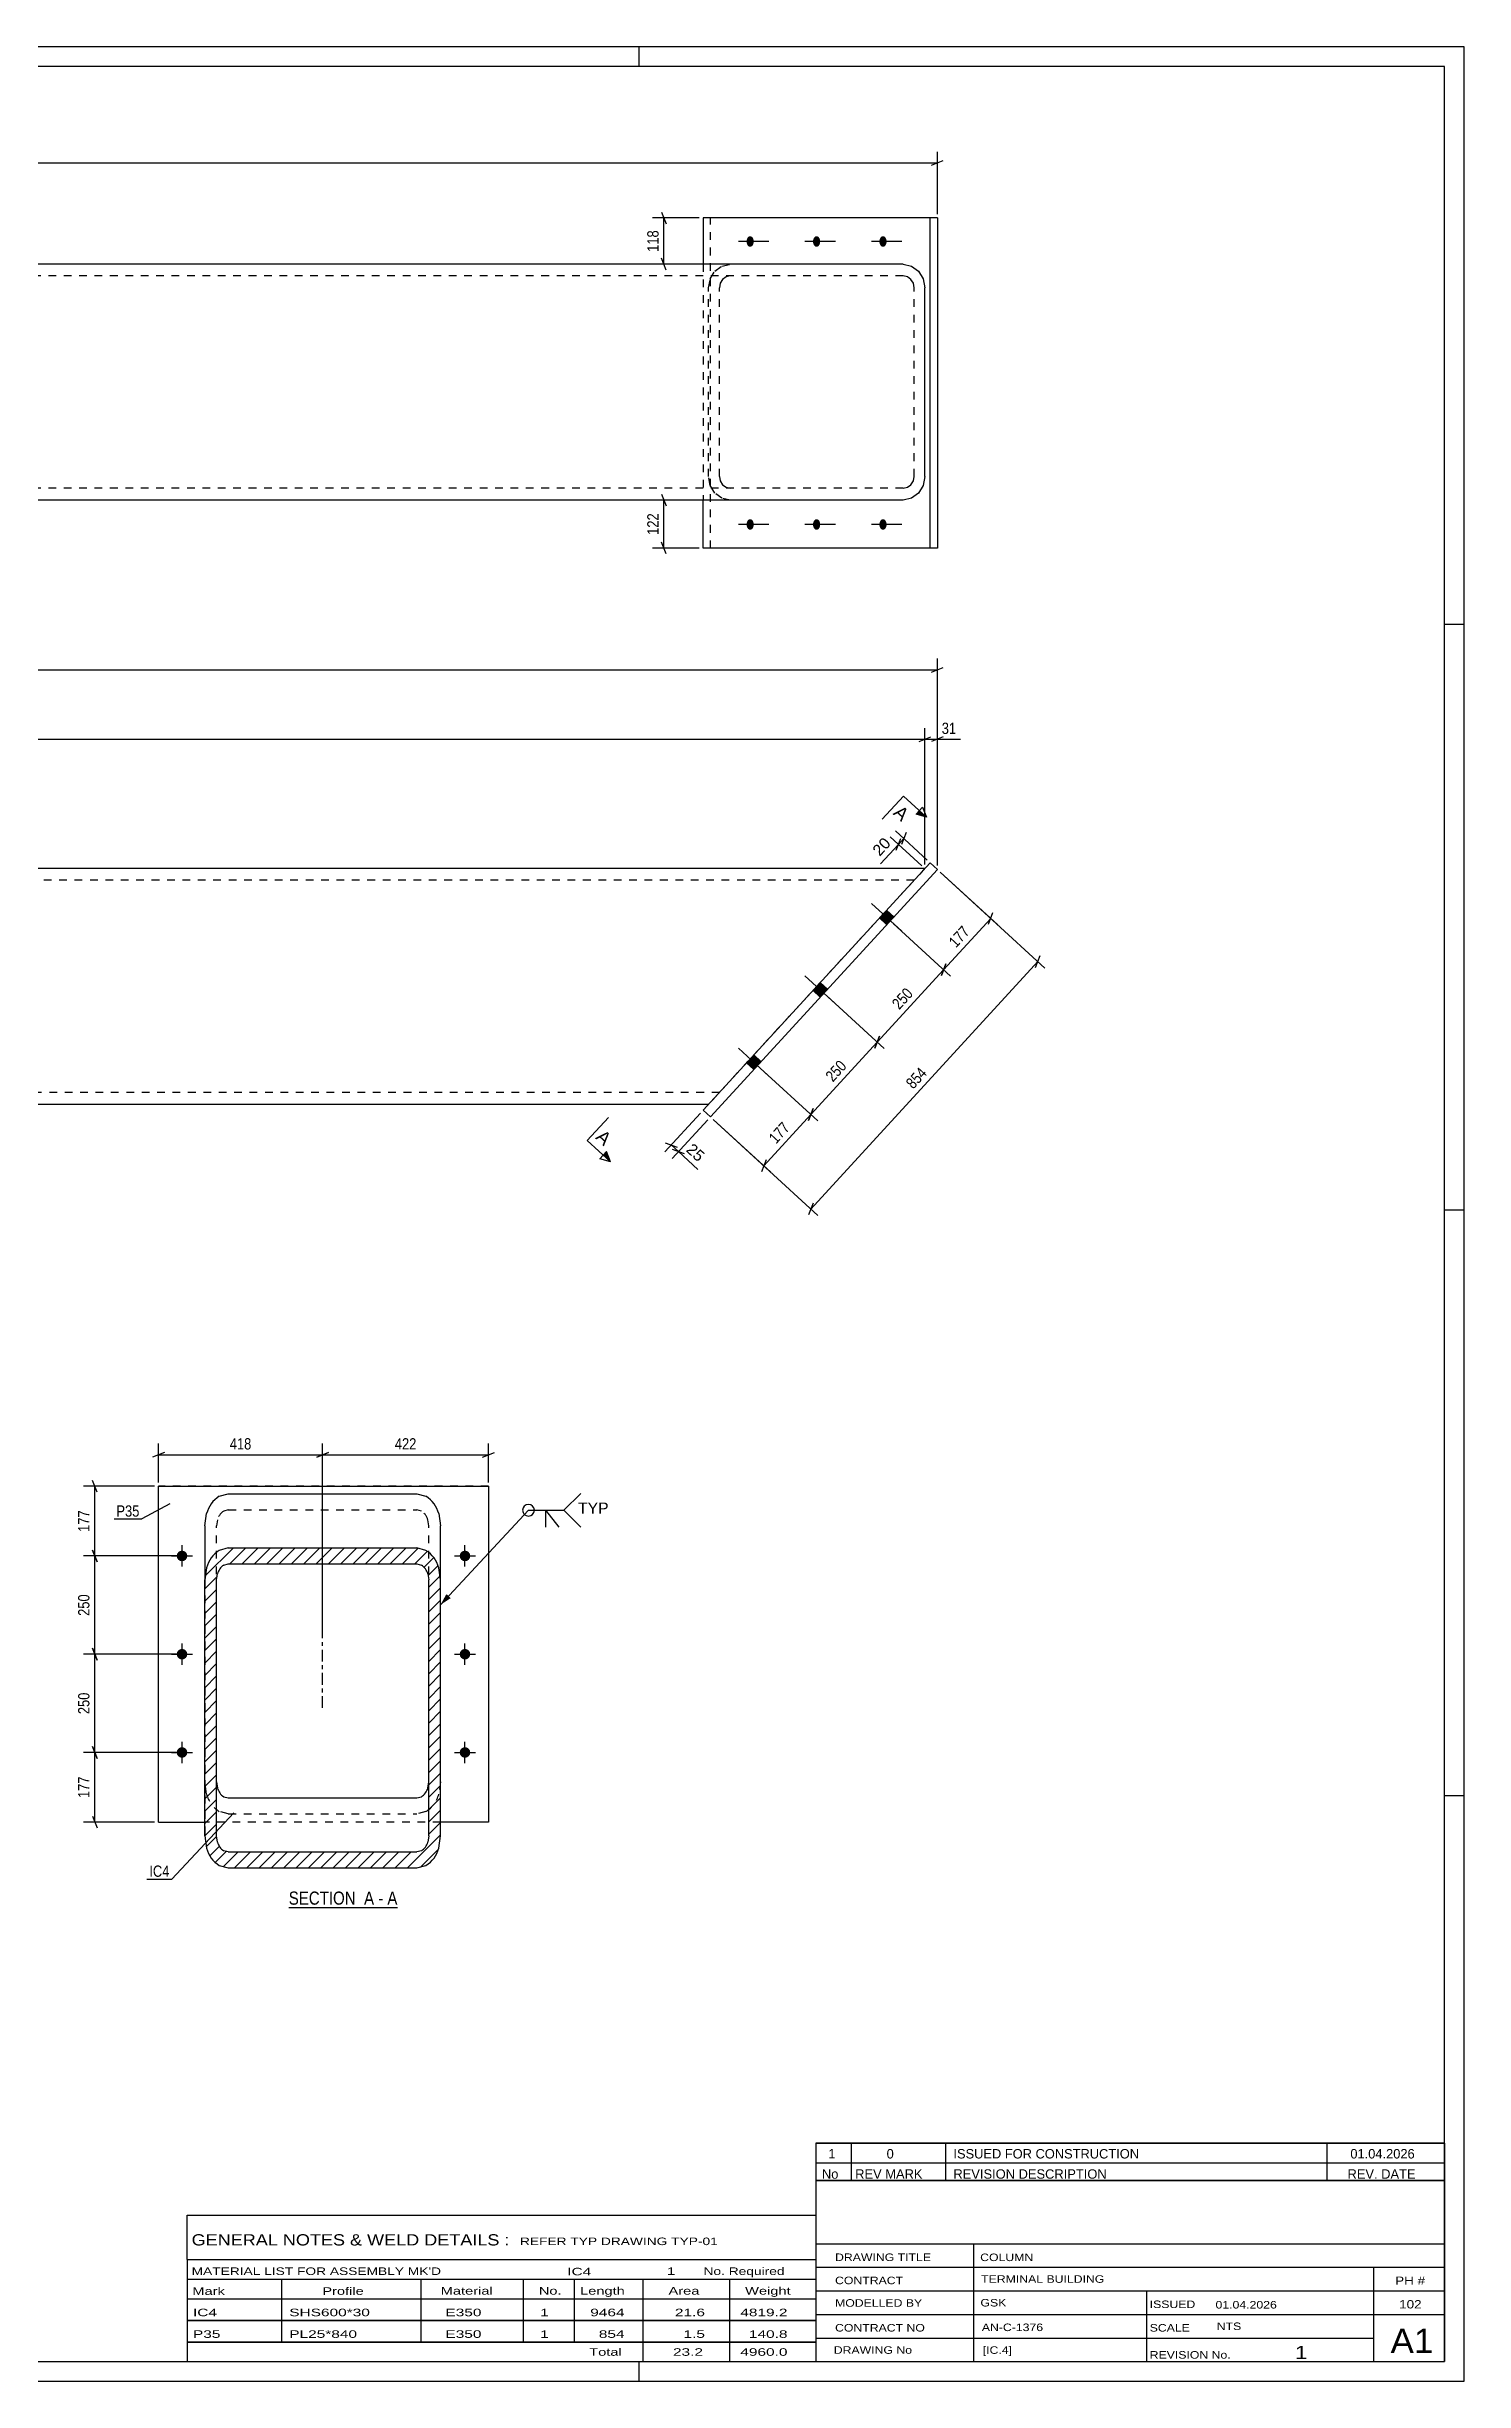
# Model space of a CAD drawing. Header units: millimetres. Extents: x 0 to 841, y 0 to 594.
# Drawn here: x 480 to 841, y 0 to 594 of the extents above; entities that cross this region are included whole.
import ezdxf

# ---------------------------------------------------------------- set-up
doc = ezdxf.new("R2010")
doc.units = ezdxf.units.MM
doc.linetypes.add('DXK_LINE_DOT2', pattern=[3.9198, 1.9599, -1.9599])
doc.linetypes.add('DXK_LINE_DOT3', pattern=[5.9187, 2.979, -0.9799, 0.9799, -0.9799])
doc.styles.add('Arial', font='ARIAL.TTF', dxfattribs={"height": 0.2})
doc.styles.add('Arial Narrow', font='ARIALN.TTF', dxfattribs={"height": 0.2})

# ---------------------------------------------------------------- blocks, each defined once
blk = doc.blocks.new('Unknown-758715343-1131')
at = {"color": 5, "linetype": 'Continuous'}
for p, q in [((841, 594), (0, 594)), ((631, 589), (631, 594)), ((841, 0), (841, 594)), ((836, 589), (5, 589)), ((836, 5), (836, 589)), ((841, 447), (836, 447)), ((841, 298), (836, 298)), ((841, 149), (836, 149)), ((0, 0), (841, 0)), ((5, 5), (836, 5)), ((631, 0), (631, 5))]:
    blk.add_line(p, q, dxfattribs=at)
blk = doc.blocks.new('Unknown-758715343-13 - 1663')
at = {"color": 6, "linetype": 'Continuous'}
blk.add_line((541.87, 120.52), (569.52, 120.52), dxfattribs=at)
at = {"color": 0, "linetype": 'Continuous'}
blk.add_wipeout([(559.98, 121.27), (559.98, 124.77), (541.87, 124.77), (541.87, 121.27)], dxfattribs=at)
blk.add_wipeout([(563.59, 121.27), (563.59, 124.77), (561.03, 124.77), (561.03, 121.27)], dxfattribs=at)
at = {"color": 7, "linetype": 'Continuous', "style": 'Arial Narrow'}
blk.add_text('SECTION ', height=3.34, dxfattribs=at).set_placement((541.87, 121.27))
at = {"color": 0, "linetype": 'Continuous'}
blk.add_wipeout([(565.91, 121.27), (565.91, 124.77), (564.64, 124.77), (564.64, 121.27)], dxfattribs=at)
at = {"color": 7, "linetype": 'Continuous', "style": 'Arial Narrow'}
blk.add_text('A', height=3.34, dxfattribs=at).set_placement((561.03, 121.27))
at = {"color": 0, "linetype": 'Continuous'}
blk.add_wipeout([(569.52, 121.27), (569.52, 124.77), (566.96, 124.77), (566.96, 121.27)], dxfattribs=at)
at = {"color": 7, "linetype": 'Continuous', "style": 'Arial Narrow'}
for s, p in [('-', (564.64, 121.27)), ('A', (566.96, 121.27))]:
    blk.add_text(s, height=3.34, dxfattribs=at).set_placement(p)
blk = doc.blocks.new('Part-758715343-1241 - 1222')
at = {"color": 2, "linetype": 'Continuous'}
for p, q in [((135.21, 384.95), (129.71, 378.95)), ((135.21, 384.95), (391.21, 384.95)), ((391.31, 384.95), (703.76, 384.95)), ((129.71, 378.95), (103.13, 349.99)), ((124.04, 330.95), (103.13, 349.99)), ((124.04, 330.95), (130.63, 324.95)), ((130.63, 324.95), (391.21, 324.95)), ((391.31, 324.95), (648.71, 324.95))]:
    blk.add_line(p, q, dxfattribs=at)
at = {"color": 7, "linetype": 'DXK_LINE_DOT2'}
for p, q in [((135.21, 384.95), (131.81, 381.25)), ((391.21, 381.95), (132.46, 381.95)), ((701.01, 381.95), (391.31, 381.95)), ((703.76, 384.95), (648.71, 324.95)), ((130.13, 325.41), (124.04, 330.95)), ((391.21, 327.95), (127.34, 327.95)), ((651.46, 327.95), (391.31, 327.95))]:
    blk.add_line(p, q, dxfattribs=at)
blk = doc.blocks.new('Part-758715343-1225 - 1222')
at = {"color": 2, "linetype": 'Continuous'}
for p, q in [((705.06, 386.38), (647.31, 323.43)), ((706.91, 384.69), (705.06, 386.38)), ((649.15, 321.74), (706.91, 384.69)), ((647.31, 323.43), (649.15, 321.74))]:
    blk.add_line(p, q, dxfattribs=at)
blk = doc.blocks.new('Bolt-758715343-1242 - 1222')
at = {"linetype": 'Continuous'}
for points in [[(693.99, 374.31), (692.17, 372.32), (694.01, 370.63), (695.84, 372.62)], [(677.09, 355.89), (675.27, 353.9), (677.11, 352.21), (678.93, 354.2)], [(660.19, 337.46), (658.37, 335.47), (660.21, 333.78), (662.03, 335.77)]]:
    blk.add_hatch(color=1, dxfattribs=at).paths.add_polyline_path(points)
at = {"color": 1, "linetype": 'Continuous'}
for p, q in [((697.87, 368.92), (690.13, 376.02)), ((695.84, 372.62), (693.99, 374.31)), ((694.01, 370.63), (692.17, 372.32)), ((680.97, 350.5), (673.23, 357.6)), ((677.11, 352.21), (675.27, 353.9)), ((678.93, 354.2), (677.09, 355.89)), ((664.07, 332.08), (656.33, 339.17)), ((660.21, 333.78), (658.37, 335.47)), ((662.03, 335.77), (660.19, 337.46))]:
    blk.add_line(p, q, dxfattribs=at)
blk = doc.blocks.new('Bolt-758715343-1243 - 1222')
at = {"linetype": 'Continuous'}
for points in [[(693.99, 374.31), (692.17, 372.32), (694.01, 370.63), (695.84, 372.62)], [(677.09, 355.89), (675.27, 353.9), (677.11, 352.21), (678.93, 354.2)], [(660.19, 337.46), (658.37, 335.47), (660.21, 333.78), (662.03, 335.77)]]:
    blk.add_hatch(color=1, dxfattribs=at).paths.add_polyline_path(points)
at = {"color": 1, "linetype": 'Continuous'}
for p, q in [((697.87, 368.92), (690.13, 376.02)), ((695.84, 372.62), (693.99, 374.31)), ((694.01, 370.63), (692.17, 372.32)), ((680.97, 350.5), (673.23, 357.6)), ((677.11, 352.21), (675.27, 353.9)), ((678.93, 354.2), (677.09, 355.89)), ((664.07, 332.08), (656.33, 339.17)), ((660.21, 333.78), (658.37, 335.47)), ((662.03, 335.77), (660.19, 337.46))]:
    blk.add_line(p, q, dxfattribs=at)
blk = doc.blocks.new('Part-758715343-1624 - 1622')
at = {"color": 2, "linetype": 'Continuous'}
for p, q in [((647.31, 550.43), (647.31, 538.66)), ((705.06, 550.43), (647.31, 550.43)), ((706.91, 550.43), (705.06, 550.43)), ((705.06, 466.43), (705.06, 550.43)), ((706.91, 550.43), (706.91, 466.43)), ((647.31, 466.43), (647.31, 478.66)), ((706.91, 466.43), (647.31, 466.43))]:
    blk.add_line(p, q, dxfattribs=at)
at = {"color": 7, "linetype": 'DXK_LINE_DOT2'}
for p, q in [((649.15, 466.43), (649.15, 550.43)), ((647.31, 538.66), (647.31, 478.66))]:
    blk.add_line(p, q, dxfattribs=at)
blk = doc.blocks.new('Part-758715343-1629 - 1622')
at = {"color": 2, "linetype": 'Continuous'}
for p, q in [((391.21, 538.66), (103.13, 538.66)), ((103.13, 535.66), (103.13, 538.66)), ((129.71, 535.66), (103.13, 535.66)), ((125.3, 535.43), (124.04, 535.66)), ((126.37, 534.78), (125.3, 535.43)), ((127.09, 533.81), (126.37, 534.78)), ((131.81, 538.2), (129.71, 538.66)), ((129.71, 535.66), (130.76, 535.43)), ((130.76, 535.43), (131.65, 534.78)), ((131.65, 534.78), (132.25, 533.81)), ((133.6, 536.9), (131.81, 538.2)), ((134.79, 534.96), (133.6, 536.9)), ((135.21, 532.66), (134.79, 534.96)), ((698.25, 538.66), (391.31, 538.66)), ((698.25, 538.66), (700.36, 538.2)), ((700.36, 538.2), (702.15, 536.9)), ((702.15, 536.9), (703.34, 534.96)), ((703.34, 534.96), (703.76, 532.66)), ((127.34, 532.66), (127.09, 533.81)), ((127.34, 484.66), (127.34, 532.66)), ((132.25, 533.81), (132.46, 532.66)), ((132.46, 484.66), (132.46, 532.66)), ((135.21, 484.66), (135.21, 532.66)), ((703.76, 484.66), (703.76, 532.66)), ((103.13, 478.66), (103.13, 481.66)), ((129.71, 481.66), (103.13, 481.66)), ((124.04, 481.66), (125.3, 481.89)), ((125.3, 481.89), (126.37, 482.54)), ((126.37, 482.54), (127.09, 483.51)), ((127.09, 483.51), (127.34, 484.66)), ((130.76, 481.89), (129.71, 481.66)), ((131.65, 482.54), (130.76, 481.89)), ((132.25, 483.51), (131.65, 482.54)), ((132.46, 484.66), (132.25, 483.51)), ((133.6, 480.42), (134.79, 482.36)), ((134.79, 482.36), (135.21, 484.66)), ((703.34, 482.36), (702.15, 480.42)), ((703.76, 484.66), (703.34, 482.36)), ((391.21, 478.66), (103.13, 478.66)), ((129.71, 478.66), (131.81, 479.12)), ((131.81, 479.12), (133.6, 480.42)), ((698.25, 478.66), (391.31, 478.66)), ((700.36, 479.12), (698.25, 478.66)), ((702.15, 480.42), (700.36, 479.12))]:
    blk.add_line(p, q, dxfattribs=at)
at = {"color": 7, "linetype": 'DXK_LINE_DOT2'}
for p, q in [((124.04, 538.66), (126.56, 538.2)), ((126.56, 538.2), (128.7, 536.9)), ((128.7, 536.9), (130.13, 534.96)), ((391.21, 535.66), (129.71, 535.66)), ((130.13, 534.96), (130.63, 532.66)), ((698.25, 535.66), (391.31, 535.66)), ((648.71, 532.66), (649.13, 534.96)), ((649.13, 534.96), (650.32, 536.9)), ((650.32, 536.9), (652.11, 538.2)), ((652.27, 534.78), (651.67, 533.81)), ((652.11, 538.2), (654.22, 538.66)), ((653.16, 535.43), (652.27, 534.78)), ((654.22, 535.66), (653.16, 535.43)), ((699.31, 535.43), (698.25, 535.66)), ((700.2, 534.78), (699.31, 535.43)), ((700.8, 533.81), (700.2, 534.78)), ((130.63, 484.66), (130.63, 532.66)), ((648.71, 484.66), (648.71, 532.66)), ((651.67, 533.81), (651.46, 532.66)), ((651.46, 484.66), (651.46, 532.66)), ((701.01, 532.66), (700.8, 533.81)), ((701.01, 484.66), (701.01, 532.66)), ((130.13, 482.36), (128.7, 480.42)), ((391.21, 481.66), (129.71, 481.66)), ((130.63, 484.66), (130.13, 482.36)), ((698.25, 481.66), (391.31, 481.66)), ((649.13, 482.36), (648.71, 484.66)), ((650.32, 480.42), (649.13, 482.36)), ((651.46, 484.66), (651.67, 483.51)), ((651.67, 483.51), (652.27, 482.54)), ((652.27, 482.54), (653.16, 481.89)), ((653.16, 481.89), (654.22, 481.66)), ((698.25, 481.66), (699.31, 481.89)), ((699.31, 481.89), (700.2, 482.54)), ((700.2, 482.54), (700.8, 483.51)), ((700.8, 483.51), (701.01, 484.66)), ((126.56, 479.12), (124.04, 478.66)), ((128.7, 480.42), (126.56, 479.12)), ((652.11, 479.12), (650.32, 480.42)), ((654.22, 478.66), (652.11, 479.12))]:
    blk.add_line(p, q, dxfattribs=at)
blk = doc.blocks.new('Bolt-758715343-1630 - 1622')
at = {"linetype": 'Continuous'}
for points in [[(660.19, 544.43), (660.17, 544.15), (660.11, 543.89), (660.02, 543.64), (659.89, 543.43), (659.73, 543.27), (659.56, 543.15), (659.37, 543.09), (659.18, 543.09), (659, 543.15), (658.82, 543.27), (658.67, 543.43), (658.54, 543.64), (658.44, 543.89), (658.39, 544.15), (658.37, 544.43), (658.39, 544.71), (658.44, 544.98), (658.54, 545.23), (658.67, 545.44), (658.82, 545.6), (659, 545.72), (659.18, 545.78), (659.37, 545.78), (659.56, 545.72), (659.73, 545.6), (659.89, 545.44), (660.02, 545.23), (660.11, 544.98), (660.17, 544.71)], [(677.09, 544.43), (677.07, 544.15), (677.01, 543.89), (676.92, 543.64), (676.79, 543.43), (676.64, 543.27), (676.46, 543.15), (676.27, 543.09), (676.08, 543.09), (675.9, 543.15), (675.72, 543.27), (675.57, 543.43), (675.44, 543.64), (675.35, 543.89), (675.29, 544.15), (675.27, 544.43), (675.29, 544.71), (675.35, 544.98), (675.44, 545.23), (675.57, 545.44), (675.72, 545.6), (675.9, 545.72), (676.08, 545.78), (676.27, 545.78), (676.46, 545.72), (676.64, 545.6), (676.79, 545.44), (676.92, 545.23), (677.01, 544.98), (677.07, 544.71)], [(693.99, 544.43), (693.97, 544.15), (693.91, 543.89), (693.82, 543.64), (693.69, 543.43), (693.54, 543.27), (693.36, 543.15), (693.18, 543.09), (692.98, 543.09), (692.8, 543.15), (692.62, 543.27), (692.47, 543.43), (692.34, 543.64), (692.25, 543.89), (692.19, 544.15), (692.17, 544.43), (692.19, 544.71), (692.25, 544.98), (692.34, 545.23), (692.47, 545.44), (692.62, 545.6), (692.8, 545.72), (692.98, 545.78), (693.18, 545.78), (693.36, 545.72), (693.54, 545.6), (693.69, 545.44), (693.82, 545.23), (693.91, 544.98), (693.97, 544.71)]]:
    blk.add_hatch(color=1, dxfattribs=at).paths.add_polyline_path(points)
at = {"color": 1, "linetype": 'Continuous'}
for p, q in [((664.07, 544.43), (656.33, 544.43)), ((680.97, 544.43), (673.23, 544.43)), ((697.87, 544.43), (690.13, 544.43))]:
    blk.add_line(p, q, dxfattribs=at)
blk = doc.blocks.new('Bolt-758715343-1631 - 1622')
at = {"linetype": 'Continuous'}
for points in [[(660.19, 472.43), (660.17, 472.15), (660.11, 471.89), (660.02, 471.64), (659.89, 471.43), (659.73, 471.27), (659.56, 471.15), (659.37, 471.09), (659.18, 471.09), (659, 471.15), (658.82, 471.27), (658.67, 471.43), (658.54, 471.64), (658.44, 471.89), (658.39, 472.15), (658.37, 472.43), (658.39, 472.71), (658.44, 472.98), (658.54, 473.23), (658.67, 473.44), (658.82, 473.6), (659, 473.72), (659.18, 473.78), (659.37, 473.78), (659.56, 473.72), (659.73, 473.6), (659.89, 473.44), (660.02, 473.23), (660.11, 472.98), (660.17, 472.71)], [(677.09, 472.43), (677.07, 472.15), (677.01, 471.89), (676.92, 471.64), (676.79, 471.43), (676.64, 471.27), (676.46, 471.15), (676.27, 471.09), (676.08, 471.09), (675.9, 471.15), (675.72, 471.27), (675.57, 471.43), (675.44, 471.64), (675.35, 471.89), (675.29, 472.15), (675.27, 472.43), (675.29, 472.71), (675.35, 472.98), (675.44, 473.23), (675.57, 473.44), (675.72, 473.6), (675.9, 473.72), (676.08, 473.78), (676.27, 473.78), (676.46, 473.72), (676.64, 473.6), (676.79, 473.44), (676.92, 473.23), (677.01, 472.98), (677.07, 472.71)], [(693.99, 472.43), (693.97, 472.15), (693.91, 471.89), (693.82, 471.64), (693.69, 471.43), (693.54, 471.27), (693.36, 471.15), (693.18, 471.09), (692.98, 471.09), (692.8, 471.15), (692.62, 471.27), (692.47, 471.43), (692.34, 471.64), (692.25, 471.89), (692.19, 472.15), (692.17, 472.43), (692.19, 472.71), (692.25, 472.98), (692.34, 473.23), (692.47, 473.44), (692.62, 473.6), (692.8, 473.72), (692.98, 473.78), (693.18, 473.78), (693.36, 473.72), (693.54, 473.6), (693.69, 473.44), (693.82, 473.23), (693.91, 472.98), (693.97, 472.71)]]:
    blk.add_hatch(color=1, dxfattribs=at).paths.add_polyline_path(points)
at = {"color": 1, "linetype": 'Continuous'}
for p, q in [((664.07, 472.43), (656.33, 472.43)), ((680.97, 472.43), (673.23, 472.43)), ((697.87, 472.43), (690.13, 472.43))]:
    blk.add_line(p, q, dxfattribs=at)
blk = doc.blocks.new('Part-758715343-1679 - 1663')
at = {"color": 2, "linetype": 'Continuous'}
for p, q in [((508.71, 142.3), (508.71, 227.72)), ((508.71, 227.72), (592.71, 227.72)), ((592.71, 227.72), (592.71, 142.3)), ((508.71, 142.3), (520.49, 142.3)), ((592.71, 142.3), (580.49, 142.3))]:
    blk.add_line(p, q, dxfattribs=at)
at = {"color": 7, "linetype": 'DXK_LINE_DOT2'}
for p, q in [((592.71, 227.72), (508.71, 227.72)), ((580.49, 142.3), (520.49, 142.3))]:
    blk.add_line(p, q, dxfattribs=at)
blk = doc.blocks.new('Part-758715343-1684 - 1663')
at = {"linetype": 'Continuous'}
h = blk.add_hatch(dxfattribs=at)
h.set_pattern_fill('', scale=0.7, style=0, pattern_type=0)
h.set_pattern_definition([(45, (520.4883, 138.752), (-1.571545, 1.571545), [])])
h.paths.add_polyline_path([(520.49, 203.89), (520.49, 138.75), (520.95, 135.64), (522.25, 132.99), (524.19, 131.23), (526.49, 130.61), (574.49, 130.61), (576.78, 131.23), (578.73, 132.99), (580.03, 135.64), (580.49, 138.75), (580.49, 203.89), (580.03, 207.01), (578.73, 209.65), (576.78, 211.42), (574.49, 212.04), (526.49, 212.04), (524.19, 211.42), (522.25, 209.65), (520.95, 207.01)])
h.paths.add_polyline_path([(524.37, 206.77), (525.34, 207.65), (526.49, 207.96), (574.49, 207.96), (575.64, 207.65), (576.61, 206.77), (577.26, 205.45), (577.49, 203.89), (577.49, 138.75), (577.26, 137.19), (576.61, 135.87), (575.64, 134.99), (574.49, 134.68), (526.49, 134.68), (525.34, 134.99), (524.37, 135.87), (523.72, 137.19), (523.49, 138.75), (523.49, 203.89), (523.72, 205.45)])
at = {"color": 2, "linetype": 'Continuous'}
for p, q in [((524.19, 225.17), (526.49, 225.79)), ((526.49, 225.79), (574.49, 225.79)), ((574.49, 225.79), (576.78, 225.17)), ((520.49, 217.65), (520.95, 220.77)), ((580.03, 220.77), (580.49, 217.65)), ((520.49, 217.65), (520.49, 203.89)), ((580.49, 203.89), (580.49, 217.65)), ((526.49, 212.04), (524.19, 211.42)), ((525.34, 207.65), (526.49, 207.96)), ((526.49, 212.04), (574.49, 212.04)), ((526.49, 207.96), (574.49, 207.96)), ((576.78, 211.42), (574.49, 212.04)), ((574.49, 207.96), (575.64, 207.65)), ((520.95, 207.01), (520.49, 203.89)), ((520.49, 138.75), (520.49, 203.89)), ((523.49, 203.89), (523.72, 205.45)), ((523.49, 138.75), (523.49, 203.89)), ((577.26, 205.45), (577.49, 203.89)), ((577.49, 138.75), (577.49, 203.89)), ((580.49, 203.89), (580.03, 207.01)), ((580.49, 138.75), (580.49, 203.89)), ((523.49, 152.51), (523.72, 150.95)), ((525.34, 148.75), (526.49, 148.44)), ((574.49, 148.44), (575.64, 148.75)), ((577.26, 150.95), (577.49, 152.51)), ((526.49, 148.44), (574.49, 148.44)), ((520.49, 138.75), (520.95, 135.64)), ((523.72, 137.19), (523.49, 138.75)), ((577.49, 138.75), (577.26, 137.19)), ((580.03, 135.64), (580.49, 138.75)), ((524.19, 131.23), (526.49, 130.61)), ((526.49, 134.68), (525.34, 134.99)), ((526.49, 134.68), (574.49, 134.68)), ((575.64, 134.99), (574.49, 134.68)), ((574.49, 130.61), (576.78, 131.23)), ((526.49, 130.61), (574.49, 130.61))]:
    blk.add_line(p, q, dxfattribs=at)
at = {"color": 7, "linetype": 'DXK_LINE_DOT2'}
for p, q in [((526.49, 221.72), (525.34, 221.41)), ((526.49, 221.72), (574.49, 221.72)), ((575.64, 221.41), (574.49, 221.72)), ((523.72, 219.21), (523.49, 217.65)), ((523.49, 138.75), (523.49, 217.65)), ((577.49, 217.65), (577.26, 219.21)), ((577.49, 138.75), (577.49, 217.65)), ((520.49, 203.89), (520.49, 138.75)), ((580.49, 138.75), (580.49, 203.89)), ((520.95, 149.39), (520.49, 152.51)), ((580.49, 152.51), (580.03, 149.39)), ((526.49, 144.37), (524.19, 144.99)), ((526.49, 144.37), (574.49, 144.37)), ((576.78, 144.99), (574.49, 144.37))]:
    blk.add_line(p, q, dxfattribs=at)
at = {"color": 7, "linetype": 'DXK_LINE_DOT3'}
blk.add_line((550.49, 171.32), (550.49, 191.84), dxfattribs=at)
at = {"color": 2, "linetype": 'Continuous'}
for centre, radius, start, end in [((528.14, 218.86), 7.44, 122.02981, 165.19987), ((572.84, 218.86), 7.44, 14.80013, 57.97019), ((528.14, 205.11), 7.44, 122.0298, 165.19986), ((572.84, 205.11), 7.44, 14.80014, 57.9702), ((527.31, 204.5), 3.72, 122.0298, 165.19986), ((573.66, 204.5), 3.72, 14.80014, 57.9702), ((527.31, 151.9), 3.72, 194.80013, 237.97019), ((573.66, 151.9), 3.72, 302.02981, 345.19987), ((527.31, 138.14), 3.72, 194.80014, 237.9702), ((573.66, 138.14), 3.72, 302.0298, 345.19986), ((528.14, 137.54), 7.44, 194.80014, 237.9702), ((572.84, 137.54), 7.44, 302.0298, 345.19986)]:
    blk.add_arc(centre, radius, start, end, dxfattribs=at)
at = {"color": 7, "linetype": 'DXK_LINE_DOT2'}
for centre, radius, start, end in [((527.31, 218.26), 3.72, 122.02981, 165.19987), ((573.66, 218.26), 3.72, 14.80013, 57.97019), ((528.14, 151.29), 7.44, 194.80013, 237.97019), ((572.84, 151.29), 7.44, 302.02981, 345.19987)]:
    blk.add_arc(centre, radius, start, end, dxfattribs=at)
blk = doc.blocks.new('Bolt-758715343-1685 - 1663')
at = {"linetype": 'Continuous'}
for points in [[(513.36, 210, -1), (516.06, 210, -1)], [(513.36, 185, -1), (516.06, 185, -1)], [(513.36, 160, -1), (516.06, 160, -1)]]:
    blk.add_hatch(color=1, dxfattribs=at).paths.add_polyline_path(points)
at = {"color": 1, "linetype": 'Continuous'}
for p, q in [((512.01, 210), (517.41, 210)), ((514.71, 207.3), (514.71, 212.7)), ((512.01, 185), (517.41, 185)), ((514.71, 182.3), (514.71, 187.7)), ((514.71, 157.3), (514.71, 162.7)), ((512.01, 160), (517.41, 160))]:
    blk.add_line(p, q, dxfattribs=at)
blk = doc.blocks.new('Bolt-758715343-1686 - 1663')
at = {"linetype": 'Continuous'}
for points in [[(585.36, 210, -1), (588.06, 210, -1)], [(585.36, 185, -1), (588.06, 185, -1)], [(585.36, 160, -1), (588.06, 160, -1)]]:
    blk.add_hatch(color=1, dxfattribs=at).paths.add_polyline_path(points)
at = {"color": 1, "linetype": 'Continuous'}
for p, q in [((584.01, 210), (589.41, 210)), ((586.71, 207.3), (586.71, 212.7)), ((584.01, 185), (589.41, 185)), ((586.71, 182.3), (586.71, 187.7)), ((586.71, 157.3), (586.71, 162.7)), ((584.01, 160), (589.41, 160))]:
    blk.add_line(p, q, dxfattribs=at)
blk = doc.blocks.new('StraightDimension-758715343-3402 - 1222')
at = {"color": 7, "linetype": 'Continuous'}
for p, q in [((646.64, 322.69), (637.56, 312.8)), ((648.48, 321), (639.41, 311.11)), ((637.67, 315.14), (640.7, 314)), ((639.19, 314.57), (641.03, 312.88)), ((642.54, 312.31), (639.52, 313.45))]:
    blk.add_line(p, q, dxfattribs=at)
at = {"color": 0}
blk.add_wipeout([(646.08, 309.26), (648.92, 312.35), (644.76, 316.17), (641.92, 313.08)], dxfattribs=at)
at = {"color": 7, "linetype": 'Continuous'}
blk.add_line((641.03, 312.88), (645.96, 308.35), dxfattribs=at)
blk.add_line((641.03, 312.88), (645.96, 308.35), dxfattribs=at)
at = {"color": 3, "style": 'Arial'}
blk.add_text('25', height=2.865, rotation=-42.53639, dxfattribs=at).set_placement((642.77, 313.11))
blk = doc.blocks.new('StraightDimension-758715343-1414 - 1222')
at = {"color": 7, "linetype": 'Continuous'}
for p, q in [((104.63, 436.05), (101.63, 434.85)), ((103.13, 350.99), (103.13, 438.3)), ((103.13, 435.45), (706.91, 435.45)), ((705.41, 434.85), (708.41, 436.05)), ((706.91, 385.69), (706.91, 438.3))]:
    blk.add_line(p, q, dxfattribs=at)
at = {"color": 0}
blk.add_wipeout([(409.28, 436.2), (409.28, 440.4), (400.76, 440.4), (400.76, 436.2)], dxfattribs=at)
at = {"color": 3, "style": 'Arial Narrow'}
blk.add_text('9495', height=2.863, dxfattribs=at).set_placement((401.36, 436.8))
blk = doc.blocks.new('StraightDimension-758715343-1437 - 1222')
at = {"color": 7, "linetype": 'Continuous'}
for p, q in [((678.76, 352.53), (693.37, 339.12)), ((674.71, 322.32), (691.61, 340.74)), ((691.03, 339.23), (692.18, 342.25)), ((661.86, 334.1), (676.47, 320.69)), ((675.28, 323.83), (674.13, 320.81))]:
    blk.add_line(p, q, dxfattribs=at)
at = {"color": 0}
blk.add_wipeout([(684.86, 334.5), (681.77, 337.34), (677.25, 332.41), (680.34, 329.57)], dxfattribs=at)
at = {"color": 3, "style": 'Arial Narrow'}
blk.add_text('250', height=2.863, rotation=47.46382, dxfattribs=at).set_placement((680.31, 330.42))
blk = doc.blocks.new('StraightDimension-758715343-1455 - 1222')
at = {"color": 7, "linetype": 'Continuous'}
for p, q in [((661.86, 334.1), (676.47, 320.69)), ((649.89, 321.06), (664.51, 307.65)), ((662.74, 309.27), (674.71, 322.32)), ((674.13, 320.81), (675.28, 323.83)), ((663.31, 310.78), (662.17, 307.76))]:
    blk.add_line(p, q, dxfattribs=at)
at = {"color": 0}
blk.add_wipeout([(670.43, 318.76), (667.33, 321.6), (662.82, 316.68), (665.91, 313.84)], dxfattribs=at)
at = {"color": 3, "style": 'Arial Narrow'}
blk.add_text('177', height=2.863, rotation=47.46382, dxfattribs=at).set_placement((665.87, 314.69))
blk = doc.blocks.new('StraightDimension-758715343-1468 - 1222')
at = {"color": 7, "linetype": 'Continuous'}
for p, q in [((695.66, 370.95), (710.28, 357.54)), ((691.61, 340.74), (708.51, 359.16)), ((707.94, 357.65), (709.08, 360.67)), ((678.76, 352.53), (693.37, 339.12)), ((692.18, 342.25), (691.03, 339.23))]:
    blk.add_line(p, q, dxfattribs=at)
at = {"color": 0}
blk.add_wipeout([(701.76, 352.92), (698.67, 355.76), (694.15, 350.83), (697.24, 347.99)], dxfattribs=at)
at = {"color": 3, "style": 'Arial Narrow'}
blk.add_text('250', height=2.863, rotation=47.46382, dxfattribs=at).set_placement((697.21, 348.84))
blk = doc.blocks.new('StraightDimension-758715343-1484 - 1222')
at = {"color": 7, "linetype": 'Continuous'}
for p, q in [((707.64, 384.01), (722.26, 370.6)), ((695.66, 370.95), (710.28, 357.54)), ((708.51, 359.16), (720.49, 372.22)), ((719.92, 370.71), (721.06, 373.73)), ((709.08, 360.67), (707.94, 357.65))]:
    blk.add_line(p, q, dxfattribs=at)
at = {"color": 0}
blk.add_wipeout([(716.21, 368.66), (713.11, 371.5), (708.59, 366.57), (711.69, 363.73)], dxfattribs=at)
at = {"color": 3, "style": 'Arial Narrow'}
blk.add_text('177', height=2.863, rotation=47.46382, dxfattribs=at).set_placement((711.65, 364.58))
blk = doc.blocks.new('StraightDimension-758715343-1499 - 1222')
at = {"color": 7, "linetype": 'Continuous'}
for p, q in [((104.63, 418.39), (101.63, 417.19)), ((103.13, 350.99), (103.13, 420.64)), ((103.13, 417.79), (703.76, 417.79)), ((702.26, 417.19), (705.26, 418.39)), ((703.76, 385.95), (703.76, 420.64))]:
    blk.add_line(p, q, dxfattribs=at)
at = {"color": 0}
blk.add_wipeout([(407.7, 418.54), (407.7, 422.74), (399.19, 422.74), (399.19, 418.54)], dxfattribs=at)
at = {"color": 3, "style": 'Arial Narrow'}
blk.add_text('9464', height=2.863, dxfattribs=at).set_placement((399.79, 419.14))
blk = doc.blocks.new('StraightDimension-758715343-1517 - 1222')
at = {"color": 7, "linetype": 'Continuous'}
for p, q in [((702.26, 417.19), (705.26, 418.39)), ((703.76, 385.95), (703.76, 420.64)), ((703.76, 417.79), (706.91, 417.79)), ((708.41, 418.39), (705.41, 417.19)), ((706.91, 385.69), (706.91, 420.64))]:
    blk.add_line(p, q, dxfattribs=at)
at = {"color": 0}
blk.add_wipeout([(712.29, 418.54), (712.29, 422.74), (707.43, 422.74), (707.43, 418.54)], dxfattribs=at)
at = {"color": 7, "linetype": 'Continuous'}
blk.add_line((706.91, 417.79), (712.81, 417.79), dxfattribs=at)
blk.add_line((706.91, 417.79), (712.81, 417.79), dxfattribs=at)
at = {"color": 3, "style": 'Arial Narrow'}
blk.add_text('31', height=2.863, dxfattribs=at).set_placement((708.03, 419.14))
blk = doc.blocks.new('StraightDimension-758715343-1539 - 1222')
at = {"color": 7, "linetype": 'Continuous'}
for p, q in [((707.64, 384.01), (734.26, 359.59)), ((731.92, 359.7), (733.06, 362.73)), ((674.74, 298.27), (732.49, 361.22)), ((649.89, 321.06), (676.5, 296.65)), ((675.31, 299.78), (674.16, 296.76))]:
    blk.add_line(p, q, dxfattribs=at)
at = {"color": 0}
blk.add_wipeout([(705.32, 332.71), (702.22, 335.55), (697.71, 330.63), (700.8, 327.79)], dxfattribs=at)
at = {"color": 3, "style": 'Arial Narrow'}
blk.add_text('854', height=2.863, rotation=47.46382, dxfattribs=at).set_placement((700.76, 328.63))
blk = doc.blocks.new('StraightDimension-758715343-3392 - 1222')
at = {"color": 7, "linetype": 'Continuous'}
for p, q in [((702.98, 385.58), (694.91, 392.98)), ((704.33, 387.05), (696.26, 394.45)), ((696.44, 389.54), (697.58, 392.56)), ((697.01, 391.05), (698.36, 392.52)), ((698.94, 394.03), (697.79, 391.01))]:
    blk.add_line(p, q, dxfattribs=at)
at = {"color": 0}
blk.add_wipeout([(696.1, 391.17), (693.01, 394.01), (689.19, 389.85), (692.29, 387.01)], dxfattribs=at)
at = {"color": 7, "linetype": 'Continuous'}
blk.add_line((697.01, 391.05), (692.48, 386.11), dxfattribs=at)
blk.add_line((697.01, 391.05), (692.48, 386.11), dxfattribs=at)
at = {"color": 3, "style": 'Arial'}
blk.add_text('20', height=2.865, rotation=47.46382, dxfattribs=at).set_placement((692.25, 387.86))
blk = doc.blocks.new('StraightDimension-758715343-1634 - 1622')
at = {"color": 7, "linetype": 'Continuous'}
for p, q in [((104.63, 565.04), (101.63, 563.84)), ((103.13, 539.66), (103.13, 567.29)), ((103.13, 564.44), (706.91, 564.44)), ((705.41, 563.84), (708.41, 565.04)), ((706.91, 551.43), (706.91, 567.29))]:
    blk.add_line(p, q, dxfattribs=at)
at = {"color": 0}
blk.add_wipeout([(409.28, 565.19), (409.28, 569.39), (400.76, 569.39), (400.76, 565.19)], dxfattribs=at)
at = {"color": 3, "style": 'Arial Narrow'}
blk.add_text('9495', height=2.863, dxfattribs=at).set_placement((401.36, 565.79))
blk = doc.blocks.new('StraightDimension-758715343-1643 - 1622')
at = {"color": 7, "linetype": 'Continuous'}
for p, q in [((646.31, 550.43), (634.46, 550.43)), ((636.71, 551.93), (637.91, 548.93)), ((637.31, 538.66), (637.31, 550.43)), ((646.31, 538.66), (634.46, 538.66)), ((637.91, 537.16), (636.71, 540.16))]:
    blk.add_line(p, q, dxfattribs=at)
at = {"color": 0}
blk.add_wipeout([(636.56, 547.89), (632.36, 547.89), (632.36, 541.2), (636.56, 541.2)], dxfattribs=at)
at = {"color": 3, "style": 'Arial Narrow'}
blk.add_text('118', height=2.863, rotation=90.00021, dxfattribs=at).set_placement((635.96, 541.8))
blk = doc.blocks.new('StraightDimension-758715343-1648 - 1622')
at = {"color": 7, "linetype": 'Continuous'}
for p, q in [((646.31, 478.66), (634.46, 478.66)), ((636.71, 480.16), (637.91, 477.16)), ((637.31, 466.43), (637.31, 478.66)), ((646.31, 466.43), (634.46, 466.43)), ((637.91, 464.93), (636.71, 467.93))]:
    blk.add_line(p, q, dxfattribs=at)
at = {"color": 0}
blk.add_wipeout([(636.56, 475.89), (632.36, 475.89), (632.36, 469.2), (636.56, 469.2)], dxfattribs=at)
at = {"color": 3, "style": 'Arial Narrow'}
blk.add_text('122', height=2.863, rotation=90.00021, dxfattribs=at).set_placement((635.96, 469.8))
blk = doc.blocks.new('StraightDimension-758715343-1717 - 1663')
at = {"color": 7, "linetype": 'Continuous'}
for p, q in [((550.49, 190.55), (550.49, 238.59)), ((592.71, 228.72), (592.71, 238.59)), ((551.99, 236.34), (548.99, 235.14)), ((550.49, 235.74), (592.71, 235.74)), ((591.21, 235.14), (594.21, 236.34))]:
    blk.add_line(p, q, dxfattribs=at)
at = {"color": 0}
blk.add_wipeout([(574.94, 236.49), (574.94, 240.69), (568.26, 240.69), (568.26, 236.49)], dxfattribs=at)
at = {"color": 3, "style": 'Arial Narrow'}
blk.add_text('422', height=2.863, dxfattribs=at).set_placement((568.86, 237.09))
blk = doc.blocks.new('StraightDimension-758715343-1730 - 1663')
at = {"color": 7, "linetype": 'Continuous'}
for p, q in [((508.71, 228.72), (508.71, 238.59)), ((550.49, 190.55), (550.49, 238.59)), ((510.21, 236.34), (507.21, 235.14)), ((508.71, 235.74), (550.49, 235.74)), ((548.99, 235.14), (551.99, 236.34))]:
    blk.add_line(p, q, dxfattribs=at)
at = {"color": 0}
blk.add_wipeout([(532.94, 236.49), (532.94, 240.69), (526.26, 240.69), (526.26, 236.49)], dxfattribs=at)
at = {"color": 3, "style": 'Arial Narrow'}
blk.add_text('418', height=2.863, dxfattribs=at).set_placement((526.86, 237.09))
blk = doc.blocks.new('StraightDimension-758715343-3102 - 1663')
at = {"color": 7, "linetype": 'Continuous'}
for p, q in [((507.71, 227.72), (489.64, 227.72)), ((493.09, 226.22), (491.89, 229.22)), ((492.49, 210), (492.49, 227.72)), ((513.71, 210), (489.64, 210)), ((491.89, 211.5), (493.09, 208.5))]:
    blk.add_line(p, q, dxfattribs=at)
at = {"color": 0}
blk.add_wipeout([(491.74, 222.2), (487.54, 222.2), (487.54, 215.52), (491.74, 215.52)], dxfattribs=at)
at = {"color": 3, "style": 'Arial Narrow'}
blk.add_text('177', height=2.863, rotation=90.00021, dxfattribs=at).set_placement((491.14, 216.12))
blk = doc.blocks.new('StraightDimension-758715343-3103 - 1663')
at = {"color": 7, "linetype": 'Continuous'}
for p, q in [((513.71, 210), (489.64, 210)), ((493.09, 208.5), (491.89, 211.5)), ((492.49, 185), (492.49, 210)), ((513.71, 185), (489.64, 185)), ((491.89, 186.5), (493.09, 183.5))]:
    blk.add_line(p, q, dxfattribs=at)
at = {"color": 0}
blk.add_wipeout([(491.74, 200.84), (487.54, 200.84), (487.54, 194.15), (491.74, 194.15)], dxfattribs=at)
at = {"color": 3, "style": 'Arial Narrow'}
blk.add_text('250', height=2.863, rotation=90.00021, dxfattribs=at).set_placement((491.14, 194.75))
blk = doc.blocks.new('StraightDimension-758715343-3104 - 1663')
at = {"color": 7, "linetype": 'Continuous'}
for p, q in [((513.71, 185), (489.64, 185)), ((493.09, 183.5), (491.89, 186.5)), ((492.49, 160), (492.49, 185)), ((491.89, 161.5), (493.09, 158.5)), ((513.71, 160), (489.64, 160))]:
    blk.add_line(p, q, dxfattribs=at)
at = {"color": 0}
blk.add_wipeout([(491.74, 175.84), (487.54, 175.84), (487.54, 169.15), (491.74, 169.15)], dxfattribs=at)
at = {"color": 3, "style": 'Arial Narrow'}
blk.add_text('250', height=2.863, rotation=90.00021, dxfattribs=at).set_placement((491.14, 169.75))
blk = doc.blocks.new('StraightDimension-758715343-3105 - 1663')
at = {"color": 7, "linetype": 'Continuous'}
for p, q in [((493.09, 158.5), (491.89, 161.5)), ((513.71, 160), (489.64, 160)), ((492.49, 142.3), (492.49, 160)), ((491.89, 143.8), (493.09, 140.8)), ((507.71, 142.3), (489.64, 142.3))]:
    blk.add_line(p, q, dxfattribs=at)
at = {"color": 0}
blk.add_wipeout([(491.74, 154.49), (487.54, 154.49), (487.54, 147.8), (491.74, 147.8)], dxfattribs=at)
at = {"color": 3, "style": 'Arial Narrow'}
blk.add_text('177', height=2.863, rotation=90.00021, dxfattribs=at).set_placement((491.14, 148.4))
blk = doc.blocks.new('Unknown-758715343-3832')
at = {"color": 7, "linetype": 'Continuous'}
for p, q in [((676, 51.05), (676, 5)), ((676, 51.05), (836, 51.05)), ((836, 51), (836, 5)), ((676, 35), (836, 35)), ((716.14, 35), (716.14, 5)), ((676, 29), (836, 29)), ((818, 5.05), (818, 29.05)), ((676, 23), (836, 23)), ((760.14, 23), (760.14, 5)), ((676, 17), (836, 17)), ((676, 11), (818, 11)), ((676, 5), (836, 5))]:
    blk.add_line(p, q, dxfattribs=at)
at = {"color": 7, "style": 'Arial Narrow'}
for s, height, width, p in [('DRAWING TITLE', 1.9089, 1.425378, (680.88, 30.61)), ('COLUMN', 1.909, 1.425378, (717.81, 30.59)), ('CONTRACT', 1.909, 1.425378, (680.88, 24.71)), ('TERMINAL BUILDING', 1.9089, 1.425378, (718.06, 25.07)), ('MODELLED BY', 1.9089, 1.425378, (680.88, 18.98)), ('GSK', 1.909, 1.425378, (717.88, 19.04)), ('ISSUED', 1.909, 1.425378, (760.94, 18.64)), ('01.04.2026', 1.909, 1.425378, (777.69, 18.52)), ('CONTRACT NO', 1.9089, 1.425378, (680.88, 12.66)), ('AN-C-1376', 1.909, 1.425378, (718.23, 12.78)), ('SCALE', 1.909, 1.425378, (760.94, 12.65)), ('A1', 6.204, 1.25, (822.24, 7.2)), ('DRAWING No', 1.909, 1.425378, (680.56, 7)), ('[IC.4]', 1.909, 1.425378, (718.46, 6.99)), ('REVISION No.', 1.9089, 1.425378, (760.94, 5.77)), ('1', 3.34, 1.5, (797.91, 5.68))]:
    blk.add_text(s, height=height, dxfattribs=dict(at, width=width)).set_placement(p)
at = {"color": 7, "linetype": 'Continuous', "style": 'Arial Narrow'}
for s, height, width, p in [('PH #', 2.1, 1.42538, (823.4, 24.55)), ('102', 2.1, 1.42538, (824.41, 18.55)), ('NTS', 1.909, 1.425378, (778, 13.05))]:
    blk.add_text(s, height=height, dxfattribs=dict(at, width=width)).set_placement(p)
blk = doc.blocks.new('Unknown-758715343-3833')
at = {"color": 7, "linetype": 'Continuous'}
for p, q in [((516, 42.25), (676, 42.25)), ((516, 31), (516, 42.25)), ((676, 42.25), (676, 31)), ((516, 31), (676, 31)), ((516, 31), (516, 26)), ((676, 31), (676, 26)), ((516, 26), (676, 26)), ((516, 26), (516, 21)), ((540, 26), (540, 21)), ((575.5, 26), (575.5, 21)), ((601.5, 26), (601.5, 21)), ((614.5, 26), (614.5, 21)), ((632, 26), (632, 21)), ((654, 26), (654, 21)), ((676, 26), (676, 21)), ((516, 21), (676, 21)), ((516, 20.95), (516, 15.55)), ((516, 20.95), (676, 20.95)), ((540, 21), (540, 15.5)), ((575.5, 21), (575.5, 15.5)), ((601.5, 21), (601.5, 15.5)), ((614.5, 21), (614.5, 15.5)), ((632, 21), (632, 15.5)), ((654, 21), (654, 15.5)), ((676, 20.95), (676, 15.55)), ((516, 15.55), (676, 15.55)), ((516, 15.45), (516, 10.05)), ((516, 15.45), (676, 15.45)), ((540, 15.5), (540, 10)), ((575.5, 15.5), (575.5, 10)), ((601.5, 15.5), (601.5, 10)), ((614.5, 15.5), (614.5, 10)), ((632, 15.5), (632, 10)), ((654, 15.5), (654, 10)), ((676, 15.45), (676, 10.05)), ((516, 10.05), (676, 10.05)), ((516, 10), (676, 10)), ((516, 10), (516, 5)), ((632, 10), (632, 5)), ((654, 10), (654, 5)), ((676, 10), (676, 5)), ((516, 5), (676, 5))]:
    blk.add_line(p, q, dxfattribs=at)
at = {"color": 7, "style": 'Arial Narrow'}
for s, height, width, p in [('GENERAL NOTES & WELD DETAILS :', 2.8633, 1.4, (517.15, 34.56)), ('REFER TYP DRAWING TYP-01', 1.9089, 1.6, (600.7, 34.66)), ("MATERIAL LIST FOR ASSEMBLY MK'D", 1.9089, 1.6, (517.15, 27.06)), ('Mark', 1.909, 1.7, (517.34, 22)), ('Profile', 1.909, 1.7, (550.41, 22)), ('Material', 1.909, 1.7, (580.54, 22.06)), ('No.', 1.909, 1.7, (605.5, 22.06)), ('IC4', 1.909, 1.794707, (612.74, 26.97)), ('Length', 1.909, 1.7, (616, 22.06)), ('1', 1.91, 1.794707, (638.08, 27.06)), ('Area', 1.909, 1.7, (638.5, 22.06)), ('No. Required', 1.9089, 1.6, (647.41, 27.06)), ('Weight', 1.909, 1.7, (658, 22.06))]:
    blk.add_text(s, height=height, dxfattribs=dict(at, width=width)).set_placement(p)
at = {"color": 7, "linetype": 'Continuous', "style": 'Arial Narrow'}
for s, height, width, p in [('IC4', 1.909, 1.794707, (517.5, 16.56)), ('SHS600*30', 1.909, 1.794707, (542, 16.56)), ('E350', 1.909, 1.794707, (581.74, 16.56)), ('1', 1.91, 1.794707, (605.86, 16.56)), ('9464', 1.909, 1.794707, (618.58, 16.56)), ('21.6', 1.909, 1.794707, (640.13, 16.56)), ('4819.2', 1.909, 1.794707, (656.77, 16.56)), ('P35', 1.909, 1.794707, (517.5, 11.06)), ('PL25*840', 1.909, 1.794707, (542, 11.06)), ('E350', 1.909, 1.794707, (581.74, 11.06)), ('1', 1.91, 1.794707, (605.86, 11.06)), ('854', 1.909, 1.794707, (620.77, 11.06)), ('1.5', 1.909, 1.794707, (642.32, 11.06)), ('140.8', 1.909, 1.794707, (658.96, 11.06)), ('Total', 1.909, 1.7, (618.33, 6.5)), ('23.2', 1.909, 1.794707, (639.64, 6.5)), ('4960.0', 1.909, 1.794707, (656.77, 6.5))]:
    blk.add_text(s, height=height, dxfattribs=dict(at, width=width)).set_placement(p)
blk = doc.blocks.new('Unknown-758715343-3835')
at = {"color": 7, "linetype": 'Continuous'}
for p, q in [((676, 60.55), (836, 60.55)), ((836, 60.55), (676, 60.55)), ((676, 60.55), (676, 55.55)), ((685, 60.55), (685, 55.55)), ((709, 60.55), (709, 55.55)), ((806, 60.55), (806, 55.55)), ((836, 60.55), (836, 55.55)), ((676, 55.55), (836, 55.55)), ((676, 55.55), (676, 51.05)), ((676, 55.55), (836, 55.55)), ((685, 55.55), (685, 51.05)), ((709, 55.55), (709, 51.05)), ((806, 55.55), (806, 51.05)), ((836, 55.55), (836, 51.05)), ((836, 51.05), (676, 51.05))]:
    blk.add_line(p, q, dxfattribs=at)
at = {"color": 7, "linetype": 'Continuous', "style": 'Arial Narrow'}
for s, height, width, p in [('No', 2.386, 1.2, (677.54, 51.55)), ('1', 2.39, 1.196471, (679.16, 56.7)), ('REV MARK', 2.386, 1.2, (686, 51.55)), ('0', 2.39, 1.196471, (694, 56.7)), ('REVISION DESCRIPTION', 2.3861, 1.2, (711, 51.55)), ('ISSUED FOR CONSTRUCTION', 2.3861, 1.196471, (711, 56.7)), ('REV. DATE', 2.386, 1.2, (811.28, 51.55)), ('01.04.2026', 2.386, 1.196471, (812, 56.7))]:
    blk.add_text(s, height=height, dxfattribs=dict(at, width=width)).set_placement(p)
blk = doc.blocks.new('SectionMark-758715343-1617 - 1222')
at = {"color": 6, "linetype": 'Continuous'}
for p, q in [((703.17, 400.55), (704.16, 397.94)), ((623.73, 310.27), (621.04, 311.04))]:
    blk.add_line(p, q, dxfattribs=at)
at = {"color": 0, "linetype": 'Continuous'}
for points in [[(697.75, 396.7), (700.12, 399.28), (697.82, 401.38), (695.46, 398.8)], [(622.05, 314.19), (624.41, 316.77), (622.12, 318.87), (619.75, 316.29)]]:
    blk.add_wipeout(points, dxfattribs=at)
at = {"linetype": 'Continuous'}
for points in [[(701.48, 398.71), (702.32, 399.63), (704.16, 397.94)], [(621.89, 311.96), (622.73, 312.88), (623.73, 310.27)]]:
    blk.add_hatch(color=6, dxfattribs=at).paths.add_polyline_path(points)
at = {"color": 6, "linetype": 'Continuous'}
for p, q in [((698.27, 403.35), (692.86, 397.45)), ((698.27, 403.35), (704.16, 397.94)), ((701.48, 398.71), (703.17, 400.55)), ((704.16, 397.94), (701.48, 398.71)), ((617.83, 315.68), (623.24, 321.57)), ((617.83, 315.68), (623.73, 310.27)), ((622.73, 312.88), (621.04, 311.04)), ((623.73, 310.27), (622.73, 312.88))]:
    blk.add_line(p, q, dxfattribs=at)
at = {"color": 3, "linetype": 'Continuous', "style": 'Arial'}
for p in [(695.46, 398.8), (619.75, 316.29)]:
    blk.add_text('A', height=3.34, rotation=-42.53639, dxfattribs=at).set_placement(p)
blk = doc.blocks.new('WeldMark-758715343-1743 - 1663')
at = {"linetype": 'Continuous'}
blk.add_hatch(color=30, dxfattribs=at).paths.add_polyline_path([(583.08, 199.26), (580.49, 197.58), (581.98, 200.29)])
at = {"color": 30, "linetype": 'Continuous'}
for p, q in [((580.49, 197.58), (602.87, 221.63)), ((602.87, 221.63), (611.87, 221.63))]:
    blk.add_line(p, q, dxfattribs=at)
at = {"color": 3, "linetype": 'Continuous'}
for q in [(610.59, 217.35), (607.16, 217.35)]:
    blk.add_line((607.16, 221.63), q, dxfattribs=at)
for start, end in [(90, 270), (270, 90)]:
    blk.add_arc((602.87, 221.63), 1.5, start, end, dxfattribs=at)
at = {"color": 0, "linetype": 'Continuous'}
blk.add_wipeout([(623.25, 220.73), (623.25, 223.73), (615.47, 223.73), (615.47, 220.73)], dxfattribs=at)
blk.add_wipeout([(623.25, 220.73), (623.25, 223.73), (615.47, 223.73), (615.47, 220.73)], dxfattribs=at)
at = {"color": 3, "linetype": 'Continuous'}
for q in [(616.16, 225.92), (616.16, 217.35)]:
    blk.add_line((611.87, 221.63), q, dxfattribs=at)
at = {"color": 3, "linetype": 'Continuous', "style": 'Arial'}
blk.add_text('TYP', height=2.865, dxfattribs=at).set_placement((615.47, 220.73))
blk = doc.blocks.new('Mark-758715343-1675 - 1663')
at = {"color": 0}
blk.add_wipeout([(503.86, 220), (503.86, 223), (498.02, 223), (498.02, 220)], dxfattribs=at)
blk.add_wipeout([(503.86, 220), (503.86, 223), (498.02, 223), (498.02, 220)], dxfattribs=at)
at = {"color": 30, "linetype": 'Continuous'}
for p in [(511.62, 223.24), (497.42, 219.4)]:
    blk.add_line(p, (504.46, 219.4), dxfattribs=at)
at = {"color": 3, "style": 'Arial Narrow'}
blk.add_text('P35', height=2.863, dxfattribs=at).set_placement((498.02, 220))
blk = doc.blocks.new('Mark-758715343-1680 - 1663')
at = {"color": 0}
blk.add_wipeout([(511.5, 128.37), (511.5, 131.37), (506.39, 131.37), (506.39, 128.37)], dxfattribs=at)
blk.add_wipeout([(511.5, 128.37), (511.5, 131.37), (506.39, 131.37), (506.39, 128.37)], dxfattribs=at)
at = {"color": 30, "linetype": 'Continuous'}
for p in [(527.89, 144.61), (505.79, 127.77)]:
    blk.add_line(p, (512.1, 127.77), dxfattribs=at)
at = {"color": 3, "style": 'Arial Narrow'}
blk.add_text('IC4', height=2.863, dxfattribs=at).set_placement((506.39, 128.37))

msp = doc.modelspace()

# ---------------------------------------------------------------- block references
for name in ['Unknown-758715343-1131', 'Part-758715343-1624 - 1622', 'Bolt-758715343-1630 - 1622', 'Part-758715343-1629 - 1622', 'Bolt-758715343-1631 - 1622', 'Part-758715343-1225 - 1222', 'Part-758715343-1241 - 1222', 'Bolt-758715343-1242 - 1222', 'Bolt-758715343-1243 - 1222', 'Part-758715343-1679 - 1663', 'Part-758715343-1684 - 1663', 'Bolt-758715343-1685 - 1663', 'Bolt-758715343-1686 - 1663', 'Unknown-758715343-3835', 'Unknown-758715343-3832', 'Unknown-758715343-3833']:
    msp.add_blockref(name, (0, 0))

# ---------------------------------------------------------------- next in the draw order: block references
for name in ['StraightDimension-758715343-1634 - 1622', 'StraightDimension-758715343-1648 - 1622', 'StraightDimension-758715343-1414 - 1222', 'StraightDimension-758715343-3402 - 1222', 'StraightDimension-758715343-1717 - 1663', 'Unknown-758715343-13 - 1663']:
    msp.add_blockref(name, (0, 0))

# ---------------------------------------------------------------- next in the draw order: block references
for name in ['StraightDimension-758715343-1643 - 1622', 'StraightDimension-758715343-1437 - 1222', 'StraightDimension-758715343-1730 - 1663', 'WeldMark-758715343-1743 - 1663']:
    msp.add_blockref(name, (0, 0))

# ---------------------------------------------------------------- next in the draw order: block references
for name in ['StraightDimension-758715343-1468 - 1222', 'StraightDimension-758715343-1455 - 1222', 'StraightDimension-758715343-3102 - 1663']:
    msp.add_blockref(name, (0, 0))

# ---------------------------------------------------------------- next in the draw order: block references
for name in ['StraightDimension-758715343-1484 - 1222', 'Mark-758715343-1675 - 1663', 'StraightDimension-758715343-3103 - 1663']:
    msp.add_blockref(name, (0, 0))

# ---------------------------------------------------------------- next in the draw order: block references
for name in ['StraightDimension-758715343-1499 - 1222', 'StraightDimension-758715343-3104 - 1663']:
    msp.add_blockref(name, (0, 0))

# ---------------------------------------------------------------- next in the draw order: block references
for name in ['StraightDimension-758715343-1517 - 1222', 'StraightDimension-758715343-3105 - 1663']:
    msp.add_blockref(name, (0, 0))

# ---------------------------------------------------------------- next in the draw order: block references
for name in ['StraightDimension-758715343-1539 - 1222', 'Mark-758715343-1680 - 1663']:
    msp.add_blockref(name, (0, 0))

# ---------------------------------------------------------------- next in the draw order: block references
msp.add_blockref('StraightDimension-758715343-3392 - 1222', (0, 0))

# ---------------------------------------------------------------- next in the draw order: block references
msp.add_blockref('SectionMark-758715343-1617 - 1222', (0, 0))

doc.saveas('drawing.dxf')
